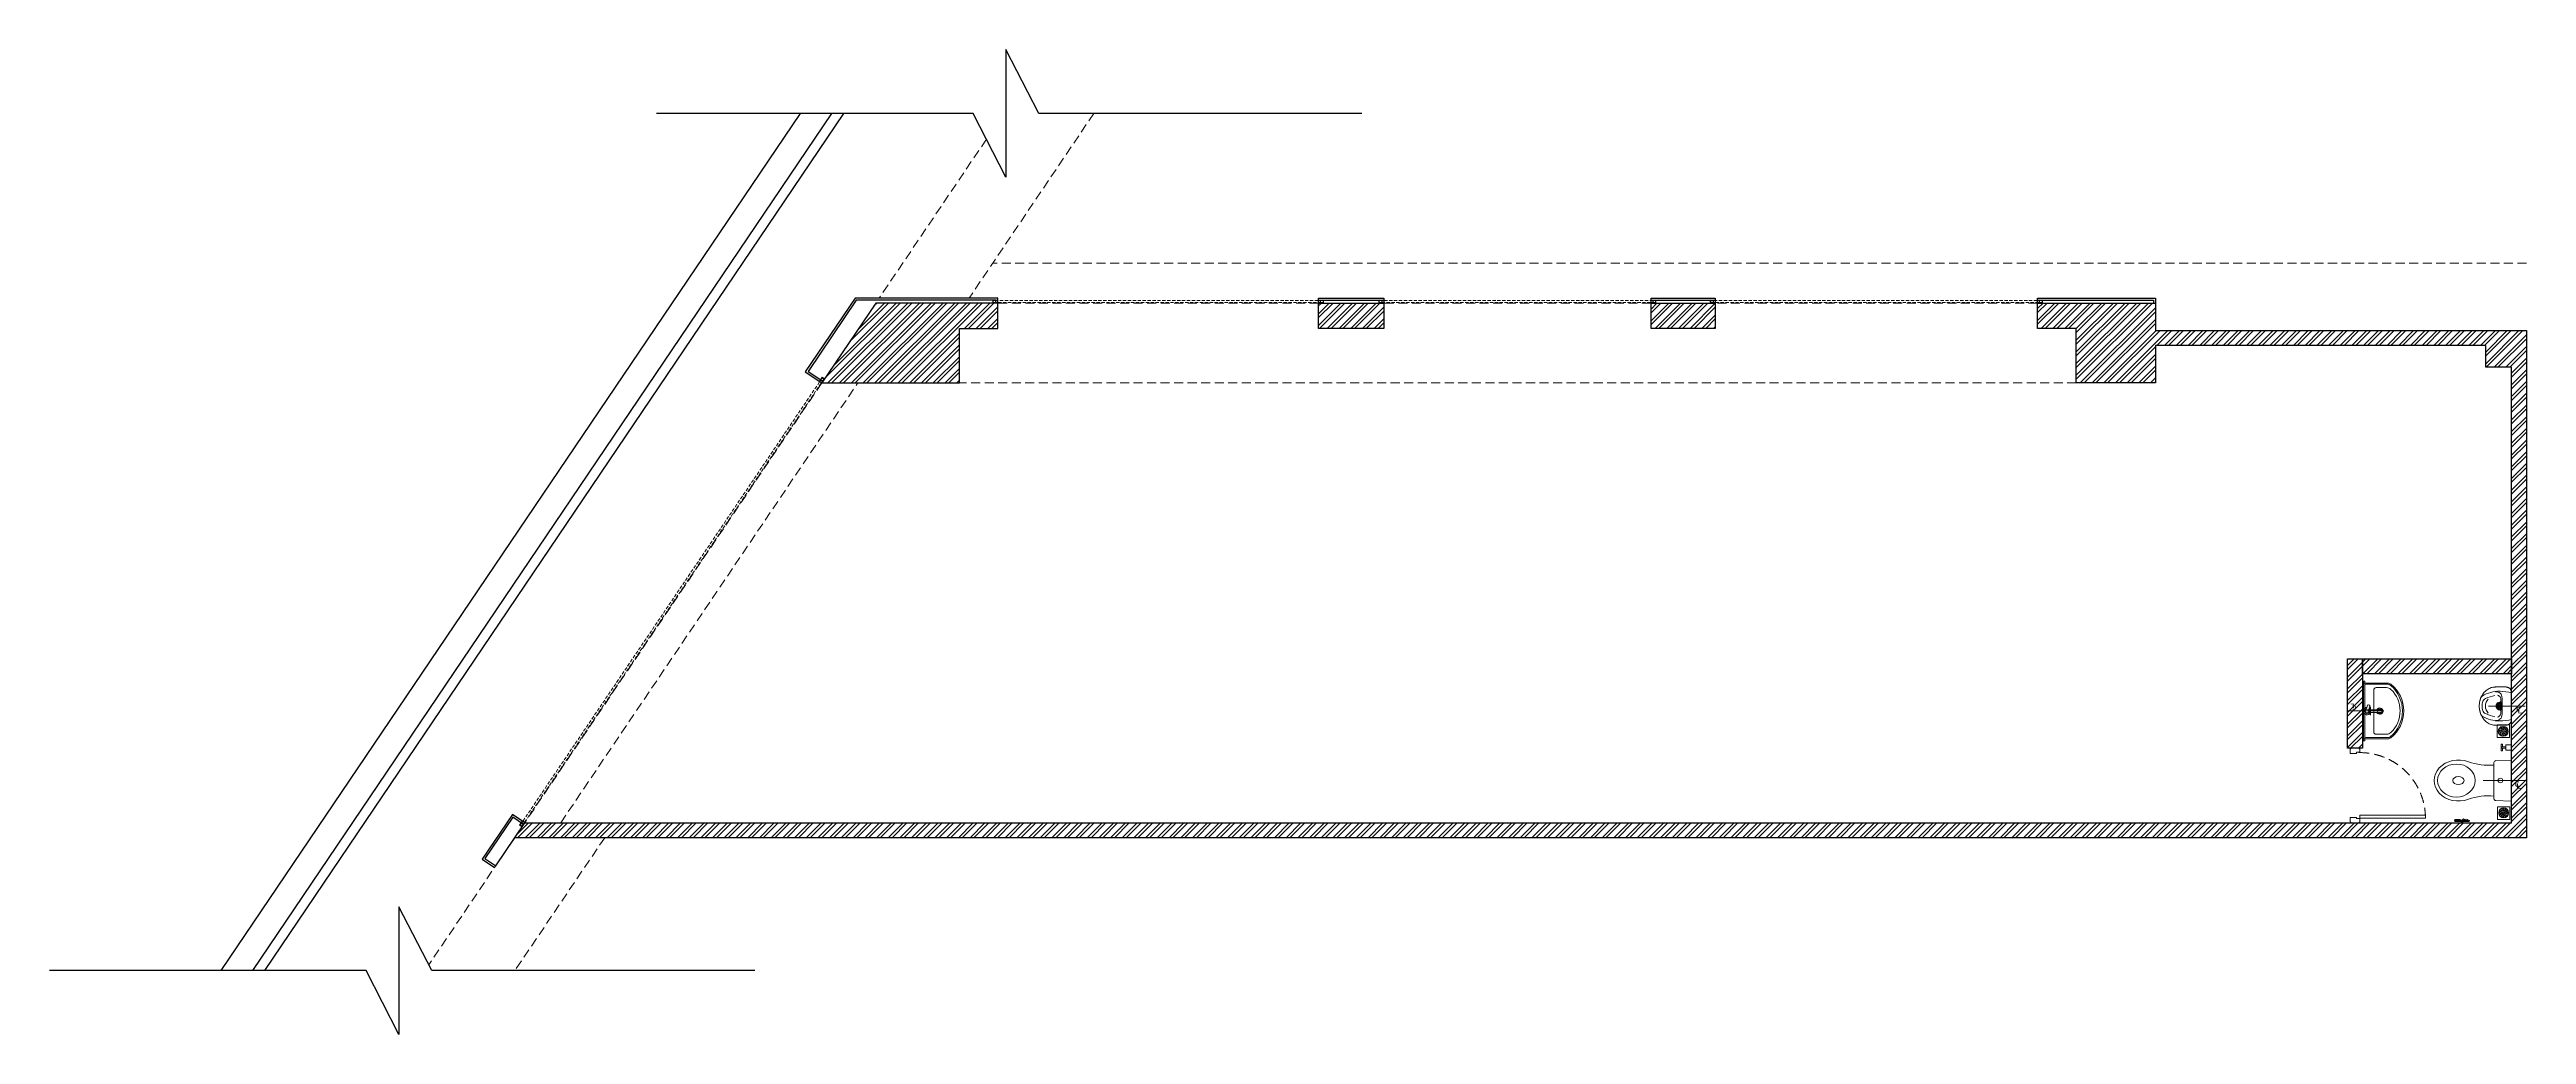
# Model space of a CAD drawing. Header units: feet. Extents: x -24915 to 0, y -1980 to 7930.
import ezdxf

# ---------------------------------------------------------------- set-up
doc = ezdxf.new("R2010")
doc.units = ezdxf.units.FT
doc.header["$LTSCALE"] = 33
doc.header["$MEASUREMENT"] = 0
for name, pattern in [('a_p6_plan_L18$0$HIDDEN', [0.375, 0.25, -0.125]), ('CENTER', [2, 1.25, -0.25, 0.25, -0.25]), ('DOT2', [0.125, 0, -0.125]), ('HIDDEN', [9.525, 6.35, -3.175]), ('HIDDEN2', [4.7625, 3.175, -1.5875]), ('HIDDENX2', [0.75, 0.5, -0.25])]:
    doc.linetypes.add(name, pattern=pattern)
for name, color, linetype, lineweight in [('A-shutter', 8, 'Continuous', 18), ('A-WALL HATCH', 251, 'Continuous', 0), ('beam', 90, 'Continuous', 9), ('centerline-toilets', 2, 'CENTER', 13), ('Door', 2, 'Continuous', 13), ('ele', 252, 'Continuous', 13), ('Fhitting', 152, 'Continuous', 30), ('LENS-DOOR', 34, 'Continuous', 20), ('Mirror', 150, 'Continuous', 20), ('Panelling', 65, 'Continuous', 18), ('PARTITION', 22, 'Continuous', 30), ('rolling shutter', 1, 'Continuous', 5), ('Toilet', 5, 'Continuous', 9)]:
    doc.layers.add(name, color=color, linetype=linetype, lineweight=lineweight)
doc.layers.add('A-WALL', color=1, linetype='Continuous')
doc.layers.add('EL4', color=73, linetype='Continuous')
doc.styles.get("Standard").update_dxf_attribs({"font": 'GILC____.TTF'})

# ---------------------------------------------------------------- blocks, each defined once
blk = doc.blocks.new('*U8')
at = {"layer": 'A-shutter', "color": 5, "ltscale": 10}
for points in [[(41037952, -1561539), (41037952, -1561544), (41037907, -1561544), (41037907, -1561564), (41037952, -1561564), (41037952, -1561569), (41037902, -1561569), (41037902, -1561539)], [(41043291, -1561539), (41043291, -1561544), (41043336, -1561544), (41043336, -1561564), (41043291, -1561564), (41043291, -1561569), (41043341, -1561569), (41043341, -1561539)]]:
    blk.add_lwpolyline(points, close=True, dxfattribs=at)
at = {"layer": 'A-shutter', "color": 5, "linetype": 'HIDDENX2', "ltscale": 2}
blk.add_lwpolyline([(41037907, -1561544), (41037907, -1561564), (41043336, -1561564), (41043336, -1561544)], close=True, dxfattribs=at)
blk = doc.blocks.new('*U9')
at = {"layer": 'A-shutter', "color": 5, "ltscale": 10}
for points in [[(41040698, -1561539), (41040698, -1561544), (41040653, -1561544), (41040653, -1561564), (41040698, -1561564), (41040698, -1561569), (41040648, -1561569), (41040648, -1561539)], [(41043926, -1561539), (41043926, -1561544), (41043971, -1561544), (41043971, -1561564), (41043926, -1561564), (41043926, -1561569), (41043976, -1561569), (41043976, -1561539)]]:
    blk.add_lwpolyline(points, close=True, dxfattribs=at)
at = {"layer": 'A-shutter', "color": 5, "linetype": 'HIDDENX2', "ltscale": 2}
blk.add_lwpolyline([(41040653, -1561544), (41040653, -1561564), (41043971, -1561564), (41043971, -1561544)], close=True, dxfattribs=at)
blk = doc.blocks.new('*U10')
at = {"layer": 'A-shutter', "color": 5, "ltscale": 10}
for points in [[(41040698, -1561539), (41040698, -1561544), (41040653, -1561544), (41040653, -1561564), (41040698, -1561564), (41040698, -1561569), (41040648, -1561569), (41040648, -1561539)], [(41043387, -1561539), (41043387, -1561544), (41043432, -1561544), (41043432, -1561564), (41043387, -1561564), (41043387, -1561569), (41043437, -1561569), (41043437, -1561539)]]:
    blk.add_lwpolyline(points, close=True, dxfattribs=at)
at = {"layer": 'A-shutter', "color": 5, "linetype": 'HIDDENX2', "ltscale": 2}
blk.add_lwpolyline([(41040653, -1561544), (41040653, -1561564), (41043432, -1561564), (41043432, -1561544)], close=True, dxfattribs=at)
blk = doc.blocks.new('*U11')
at = {"layer": 'A-shutter', "color": 5, "ltscale": 10}
for points in [[(41040144, -1561539), (41040144, -1561544), (41040099, -1561544), (41040099, -1561564), (41040144, -1561564), (41040144, -1561569), (41040094, -1561569), (41040094, -1561539)], [(41043387, -1561539), (41043387, -1561544), (41043432, -1561544), (41043432, -1561564), (41043387, -1561564), (41043387, -1561569), (41043437, -1561569), (41043437, -1561539)]]:
    blk.add_lwpolyline(points, close=True, dxfattribs=at)
at = {"layer": 'A-shutter', "color": 5, "linetype": 'HIDDENX2', "ltscale": 2}
blk.add_lwpolyline([(41040099, -1561544), (41040099, -1561564), (41043432, -1561564), (41043432, -1561544)], close=True, dxfattribs=at)
blk = doc.blocks.new('DLF-RSP-AR-CD-DWG-4DT-3113$0$X-TYPICAL TOILET UPPER FLOORS - 02$0$urinals')
at = {"layer": 'Toilet'}
for p, q in [((0, -16), (0, 8)), ((-46, -115), (46, -115)), ((0, -105), (0, -161))]:
    blk.add_line(p, q, dxfattribs=at)
blk.add_lwpolyline([(135, 0), (-135, 0, 0.036949), (-150, -116, 0.138094), (-100, -297, 0.221721), (-52, -318, 0.062656), (0, -325, 0.062656), (52, -318, 0.221721), (100, -297, 0.138094), (150, -116, 0.036949)], format="xyb", close=True, dxfattribs=at)
for centre, radius, start, end in [((-91, -153), 53.8, 148.4868, 188.6401), ((-94, -145), 47.1, 93.3708, 154.4824), ((-71, -150), 40.2, 106.7016, 169.725), ((414, -38), 538, 193.994, 204.5632), ((3, -1238), 1145, 90.1625, 95.0265), ((-51, -225), 119, 89.5454, 105.8857), ((-2, -165), 97.6, 225, 270.9552), ((0, -996), 891, 89.9918, 93.182), ((0, -115), 40, 167.428, 12.572), ((0, -115), 33, 164.1814, 15.8186), ((0, -115), 32, 163.6049, 16.3951), ((0, -115), 22.6, 155.6653, 24.3347), ((0, -115), 14.7, 139.9109, 40.0891), ((-3, -1238), 1145, 84.9735, 89.8375), ((0, -996), 891, 86.818, 90.0082), ((2, -165), 97.6, 269.0448, 315), ((51, -225), 119, 74.1143, 90.4546), ((-414, -38), 538, 335.4368, 346.006), ((71, -150), 40.2, 10.275, 73.2984), ((94, -145), 47.1, 25.5176, 86.6292), ((91, -153), 53.8, 351.3599, 31.5132), ((-30, -241), 50, 204.5632, 250.4606), ((-2, -161), 135, 250.4606, 270.6492), ((2, -161), 135, 269.3508, 289.5394), ((30, -241), 50, 289.5394, 335.4368)]:
    blk.add_arc(centre, radius, start, end, dxfattribs=at)
blk.add_open_spline([(135, 0), (105, 0), (76, 0), (-13, 0), (-73, 0), (-133, 0), (-133, 0), (-134, 0), (-134, 0), (-135, 0), (-135, 0), (-135, 0), (-135, 0), (-135, 0), (-135, 0), (-135, 0), (-135, 0), (-135, 0), (-135, 0), (-135, 0), (-135, 0), (-135, 0), (-135, 0), (-136, 0), (-136, 0), (-136, 0), (-137, 0), (-138, 0), (-138, 0), (-141, 0), (-142, 0), (-146, -1), (-149, -2), (-155, -3), (-158, -5), (-163, -7), (-166, -9), (-171, -13), (-173, -15), (-178, -19), (-180, -22), (-184, -27), (-185, -29), (-188, -35), (-189, -38), (-191, -43), (-191, -46), (-192, -50), (-192, -51), (-192, -52), (-192, -54), (-193, -56), (-193, -56), (-193, -57), (-193, -57), (-193, -57), (-193, -57), (-193, -57), (-193, -57), (-193, -57), (-193, -57), (-193, -58), (-193, -58), (-193, -58), (-193, -58), (-193, -58), (-193, -58), (-193, -58), (-193, -59), (-193, -59), (-193, -60), (-193, -61), (-193, -62), (-193, -65), (-193, -66), (-193, -72), (-193, -75), (-193, -86), (-193, -93), (-193, -114), (-193, -128), (-193, -146), (-193, -145), (-193, -149), (-193, -150), (-193, -154), (-193, -156), (-193, -159), (-193, -159), (-193, -159), (-193, -159), (-193, -160), (-193, -160), (-193, -160), (-193, -160), (-193, -160), (-193, -160), (-193, -160), (-193, -160), (-193, -160), (-193, -160), (-193, -160), (-193, -161), (-193, -161), (-193, -161), (-193, -162), (-193, -162), (-192, -164), (-192, -165), (-192, -168), (-192, -170), (-192, -176), (-191, -180), (-189, -191), (-188, -198), (-183, -212), (-180, -219), (-173, -233), (-169, -240), (-159, -253), (-154, -259), (-142, -271), (-136, -277), (-123, -287), (-115, -292), (-101, -301), (-93, -305), (-77, -311), (-69, -314), (-53, -319), (-44, -321), (-28, -323), (-20, -324), (-9, -325), (-7, -325), (-3, -325), (-1, -325), (2, -325), (4, -325), (8, -325), (11, -325), (21, -324), (27, -323), (42, -321), (50, -319), (67, -315), (75, -312), (92, -305), (100, -301), (115, -292), (123, -288), (136, -277), (143, -271), (155, -259), (160, -252), (170, -238), (174, -231), (181, -217), (184, -210), (188, -195), (190, -188), (191, -179), (191, -178), (192, -174), (192, -171), (192, -168), (192, -167), (192, -164), (192, -162), (192, -160), (192, -160), (192, -160), (192, -160), (192, -160), (192, -159), (192, -159), (192, -159), (192, -158), (192, -157), (192, -156), (192, -155), (192, -152), (192, -150), (192, -143), (192, -144), (192, -132), (192, -124), (192, -99), (192, -82), (192, -65), (192, -64), (192, -62), (192, -60), (192, -58), (192, -58), (192, -57), (192, -57), (192, -57), (192, -57), (192, -57), (192, -57), (192, -57), (192, -57), (192, -57), (192, -57), (192, -56), (192, -56), (192, -55), (192, -55), (192, -53), (192, -52), (192, -48), (191, -46), (190, -40), (189, -37), (186, -31), (184, -28), (180, -22), (178, -19), (173, -14), (170, -12), (164, -8), (161, -6), (155, -3), (151, -2), (145, -1), (142, 0), (137, 0), (136, 0), (135, 0)], degree=3, knots=[0, 0, 0, 0, 0.329607, 0.329607, 0.988822, 0.988822, 0.996691, 0.996691, 0.998638, 0.998638, 0.99992, 0.99992, 1.000227, 1.000227, 1.000534, 1.000534, 1.001148, 1.001148, 1.002375, 1.002375, 1.00483, 1.00483, 1.009739, 1.009739, 1.019558, 1.019558, 1.039196, 1.039196, 1.078472, 1.078472, 1.157024, 1.157024, 1.314128, 1.314128, 1.471232, 1.471232, 1.628335, 1.628335, 1.785439, 1.785439, 1.942543, 1.942543, 2.099647, 2.099647, 2.256751, 2.256751, 2.413855, 2.413855, 2.450944, 2.450944, 2.525122, 2.525122, 2.556641, 2.556641, 2.563699, 2.563699, 2.567479, 2.567479, 2.57001, 2.57001, 2.570783, 2.570783, 2.572328, 2.572328, 2.573873, 2.573873, 2.576964, 2.576964, 2.583145, 2.583145, 2.595507, 2.595507, 2.620232, 2.620232, 2.669681, 2.669681, 2.76858, 2.76858, 2.966376, 2.966376, 3.36197, 3.36197, 3.45996, 3.45996, 3.491387, 3.491387, 3.554241, 3.554241, 3.562213, 3.562213, 3.566829, 3.566829, 3.570018, 3.570018, 3.570684, 3.570684, 3.571294, 3.571294, 3.571904, 3.571904, 3.573124, 3.573124, 3.575564, 3.575564, 3.580444, 3.580444, 3.590203, 3.590203, 3.609723, 3.609723, 3.648762, 3.648762, 3.72684, 3.72684, 3.861362, 3.861362, 3.995884, 3.995884, 4.130406, 4.130406, 4.264928, 4.264928, 4.39945, 4.39945, 4.533972, 4.533972, 4.668494, 4.668494, 4.803016, 4.803016, 4.937539, 4.937539, 5.072061, 5.072061, 5.118026, 5.118026, 5.144558, 5.144558, 5.17109, 5.17109, 5.224154, 5.224154, 5.330281, 5.330281, 5.468863, 5.468863, 5.607445, 5.607445, 5.746027, 5.746027, 5.884609, 5.884609, 6.023191, 6.023191, 6.161773, 6.161773, 6.300355, 6.300355, 6.438937, 6.438937, 6.577519, 6.577519, 6.602876, 6.602876, 6.653589, 6.653589, 6.673028, 6.673028, 6.711906, 6.711906, 6.713712, 6.713712, 6.715518, 6.715518, 6.719129, 6.719129, 6.726351, 6.726351, 6.740796, 6.740796, 6.769686, 6.769686, 6.827466, 6.827466, 6.943027, 6.943027, 7.174147, 7.174147, 7.636387, 7.636387, 7.659394, 7.659394, 7.705407, 7.705407, 7.71212, 7.71212, 7.713128, 7.713128, 7.714137, 7.714137, 7.716153, 7.716153, 7.720185, 7.720185, 7.728249, 7.728249, 7.744378, 7.744378, 7.776636, 7.776636, 7.841152, 7.841152, 7.970184, 7.970184, 8.14844, 8.14844, 8.326696, 8.326696, 8.504953, 8.504953, 8.683209, 8.683209, 8.861465, 8.861465, 9.039722, 9.039722, 9.217978, 9.217978, 9.283185, 9.283185, 9.283185, 9.283185], dxfattribs=at)
blk = doc.blocks.new('jALI')
at = {"layer": 'Toilet', "ltscale": 5}
h = blk.add_hatch(dxfattribs=at)
h.set_pattern_fill('HEX', color=256, scale=50, angle=135, double=1)
h.set_pattern_definition([(135, (-344825.863, 460708.187), (-7.65465545, -7.65465545), [6.25, -12.5]), (255, (-344825.863, 460708.187), (10.4564538, -2.80179835), [6.25, -12.5]), (195, (-344830.282, 460712.606), (2.80179835, -10.4564538), [6.25, -12.5])])
edge = h.paths.add_edge_path()
edge.add_arc((-393188, 163648), 50, -90, 270)
blk.add_lwpolyline([(-393250, 163582), (-393126, 163582), (-393126, 163709), (-393250, 163709)], close=True, dxfattribs=at)
blk.add_circle((-393188, 163648), 50, dxfattribs=at)
blk = doc.blocks.new('Urinal')
at = {"layer": 'centerline-toilets', "linetype": 'HIDDEN', "ltscale": 10}
blk.add_line((0, 231), (0, -137), dxfattribs=at)
at = {"layer": 'Fhitting', "lineweight": 0, "ltscale": 0.5, "rotation": 180}
blk.add_blockref('DLF-RSP-AR-CD-DWG-4DT-3113$0$X-TYPICAL TOILET UPPER FLOORS - 02$0$urinals', (0, 0), dxfattribs=at)
at = {"layer": 'Fhitting', "lineweight": 0, "ltscale": 0.5, "xscale": -1, "rotation": 90}
blk.add_blockref('jALI', (163394, -393104), dxfattribs=at)
at = {"layer": 'centerline-toilets', "linetype": 'DOT2', "insert": (-31, -69), "char_height": 75, "width": 495.83, "attachment_point": 5, "rotation": 270}
blk.add_mtext('{\\fISOCPEUR|b0|i0|c0|p34;℄}', dxfattribs=at)
blk = doc.blocks.new('WC')
at = {"layer": 'centerline-toilets', "linetype": 'HIDDEN', "ltscale": 10}
blk.add_line((0, 286), (0, -135), dxfattribs=at)
at = {"layer": 'Toilet'}
for p, q in [((-419, 507), (-425, 507)), ((-425, 507), (-425, 489)), ((-419, 507), (-419, 489)), ((-419, 504), (-413, 504)), ((-413, 567), (-413, 429)), ((-401, 567), (-401, 429)), ((-419, 489), (-425, 489)), ((-419, 492), (-413, 492)), ((-206, 6), (-202, 157)), ((-200, 0), (200, 0)), ((181, 177), (-183, 177)), ((206, 6), (200, 157))]:
    blk.add_line(p, q, dxfattribs=at)
at = {"layer": 'Toilet', "ltscale": 100}
for p, q in [((366, 103), (300, 103)), ((300, 92), (300, 103)), ((326, 92), (300, 92)), ((307, 0), (307, 57)), ((359, 57), (307, 57)), ((326, 103), (326, 57)), ((340, 103), (340, 57)), ((366, 92), (340, 92)), ((359, 57), (359, 0)), ((366, 92), (366, 103)), ((359, 0), (307, 0))]:
    blk.add_line(p, q, dxfattribs=at)
at = {"layer": 'Toilet'}
blk.add_circle((0, 112), 22.9, dxfattribs=at)
for centre, radius, start, end in [((-407, 567), 6, 0, 180), ((-407, 429), 6, 180, 0), ((-776, 231), 622, 354.997, 19.0619), ((776, 226), 623, 160.5196, 184.5617), ((-200, 6), 5.72, 177.9546, 270), ((-182, 158), 19.3, 90.3509, 180.8981), ((180, 158), 19.3, 359.1019, 89.6491), ((200, 6), 5.72, 270, 2.0454)]:
    blk.add_arc(centre, radius, start, end, dxfattribs=at)
at = {"layer": 'Toilet', "extrusion": (0, 0, -1)}
for centre, major_axis, ratio, start_param, end_param in [((0, 534), (0, -245), 0.842028, 7.436326, 11.41323), ((0, 535), (0, -57.2), 0.7, 1.570796326794896, 7.853981633974482)]:
    blk.add_ellipse(centre, major_axis=major_axis, ratio=ratio, start_param=start_param, end_param=end_param, dxfattribs=at)
blk.add_ellipse((0, 555), major_axis=(0, -189), ratio=0.878788, dxfattribs=at)
at = {"layer": 'Toilet'}
blk.add_open_spline([(-401, 441), (-397, 441), (-384, 439), (-389, 459), (-396, 480), (-386, 478), (-386, 491), (-403, 487), (-385, 532), (-396, 547), (-391, 570), (-397, 569), (-401, 568)], degree=3, knots=[0, 0, 0, 0, 9.744972, 33.823887, 47.583551, 49.497915, 60.560502, 63.822284, 93.508019, 135.756925, 141.904352, 150.301906, 150.301906, 150.301906, 150.301906], dxfattribs=at)
at = {"layer": 'Fhitting', "lineweight": 0, "ltscale": 0.5, "rotation": 270}
blk.add_blockref('jALI', (-163973, -393109), dxfattribs=at)
at = {"layer": 'centerline-toilets', "linetype": 'DOT2', "insert": (-36, -57), "char_height": 85.83, "width": 567.4, "attachment_point": 5, "rotation": 270}
blk.add_mtext('{\\fISOCPEUR|b0|i0|c0|p34;℄}', dxfattribs=at)
blk = doc.blocks.new('Wash Basin')
at = {"layer": 'PARTITION', "lineweight": 9}
h = blk.add_hatch(dxfattribs=at)
h.set_pattern_fill('ANSI38', color=256, scale=70, angle=990, style=0, double=1)
h.set_pattern_definition([(315, (-64.7135, -33.325), (6.18718, 6.18718), []), (45, (-64.7135, -33.325), (6.18718, 18.56155), [21.875, -13.125])])
h.paths.add_polyline_path([(300, -22), (-300, -22), (-300, -34), (300, -34)])
at = {"layer": 'centerline-toilets', "linetype": 'HIDDEN', "ltscale": 10}
blk.add_line((0, -238), (0, 130), dxfattribs=at)
at = {"layer": 'Mirror', "ltscale": 0.5}
blk.add_lwpolyline([(-300, -34), (-300, -46), (300, -46), (300, -34)], close=True, dxfattribs=at)
at = {"layer": 'Panelling', "lineweight": 9}
blk.add_lwpolyline([(-300, -22), (-300, -34), (300, -34), (300, -22)], close=True, dxfattribs=at)
at = {"layer": 'Toilet', "ltscale": 100}
for p, q in [((-280, -32), (-280, -278)), ((-270, -22), (270, -22)), ((-268, -55), (-268, -278)), ((-258, -45), (258, -45)), ((-15, -89), (-15, -208)), ((11, -208), (11, -89)), ((268, -55), (268, -278)), ((280, -32), (280, -278))]:
    blk.add_line(p, q, dxfattribs=at)
blk.add_lwpolyline([(-235, -264, 0.191896), (-217, -309, 0.420236), (217, -309, 0.191896), (235, -264), (235, -161, 0.414214), (210, -136), (-210, -136, 0.414214), (-235, -161)], format="xyb", close=True, dxfattribs=at)
blk.add_lwpolyline([(41, -103), (-41, -103)], dxfattribs=at)
blk.add_lwpolyline([(23, -62), (58, -74, -0.414214), (61, -81), (58, -93, -0.414214), (50, -96), (16, -85)], format="xyb", dxfattribs=at)
for centre, radius in [((-2, -197), 22.5), ((-2, -67), 17.5)]:
    blk.add_circle(centre, radius, dxfattribs=at)
for centre, radius, start, end in [((-270, -32), 10, 90, 180), ((-258, -55), 10, 90, 180), ((-2, -197), 32.1, 113.0898, 66.246), ((-2, -197), 20.5, 128.0403, 237.2899), ((-2, -197), 20.5, 304.4733, 50.7332), ((258, -55), 10, 0, 90), ((270, -32), 10, 0, 90), ((-230, -278), 50, 180, 218.4461), ((0, -89), 348, 219.2826, 320.7174), ((-230, -278), 38, 180, 218.4461), ((0, -89), 336, 219.313, 320.687), ((230, -278), 38, 321.5539, 0), ((230, -278), 50, 321.5539, 0)]:
    blk.add_arc(centre, radius, start, end, dxfattribs=at)
for centre, major_axis, start_param, end_param in [((-2, -67), (0, 38.3), 4.720493, 9.081982), ((-2, -67), (-0.2, -25.6), 1.769108, 7.074098), ((-2, -208), (-9.04, 9.04), 0.785398, 3.926991), ((-2, -67), (0, 38.3), 3.484555, 4.083576)]:
    blk.add_ellipse(centre, major_axis=major_axis, ratio=1, start_param=start_param, end_param=end_param, dxfattribs=at)
at = {"layer": 'centerline-toilets', "linetype": 'DOT2', "insert": (33, 62), "char_height": 75, "width": 495.83, "attachment_point": 5, "rotation": 90}
blk.add_mtext('{\\fISOCPEUR|b0|i0|c0|p34;℄}', dxfattribs=at)
blk = doc.blocks.new('*U12')
at = {"layer": 'LENS-DOOR'}
for p, q in [((547492, 1778574), (547492, 1779235)), ((547523, 1779235), (547492, 1779235)), ((547523, 1779235), (547523, 1778574)), ((547447, 1778569), (547452, 1778569)), ((547447, 1778484), (547447, 1778569)), ((547447, 1778484), (547452, 1778484)), ((547452, 1778574), (547489, 1778574)), ((547452, 1778569), (547452, 1778574)), ((547452, 1778479), (547452, 1778484)), ((547452, 1778479), (547499, 1778479)), ((547489, 1778540), (547489, 1778574)), ((547489, 1778540), (547499, 1778540)), ((547523, 1778574), (547492, 1778574)), ((547499, 1778479), (547499, 1778540)), ((548145, 1778479), (548145, 1778540)), ((548156, 1778540), (548145, 1778540)), ((548192, 1778479), (548145, 1778479)), ((548192, 1778574), (548156, 1778574)), ((548156, 1778540), (548156, 1778574)), ((548192, 1778569), (548192, 1778574)), ((548197, 1778569), (548192, 1778569)), ((548192, 1778479), (548192, 1778484)), ((548197, 1778484), (548192, 1778484)), ((548197, 1778484), (548197, 1778569))]:
    blk.add_line(p, q, dxfattribs=at)
at = {"layer": 'LENS-DOOR', "color": 7, "linetype": 'HIDDEN2', "extrusion": (0, 0, -1)}
blk.add_ellipse((547492, 1778574), major_axis=(661, 0), ratio=1, start_param=-1.570791, end_param=0.051209, dxfattribs=at)

msp = doc.modelspace()

# ---------------------------------------------------------------- hatches: boundary and pattern name
at = {"layer": 'A-WALL HATCH'}
h = msp.add_hatch(dxfattribs=at)
h.set_pattern_fill('ANSI32', color=256, scale=222)
h.set_pattern_definition([(45, (-3491259.28, 5460705.52), (-58.8666395, 58.8666395), []), (45, (-3491220.04, 5460705.52), (-58.8666395, 58.8666395), [])])
h.paths.add_polyline_path([(-150, 4734), (-150, 4414), (0, 4414), (0, 5102), (-3731, 5102), (-3731, 5379), (-4917, 5379), (-4917, 5124), (-4528, 5124), (-4528, 4575), (-3731, 4575), (-3731, 4952), (-409, 4952), (-409, 4734)])
h.paths.add_polyline_path([(0, 797), (0, 4414), (-150, 4414), (-150, 797)])
h.paths.add_polyline_path([(0, 0), (0, 797), (-150, 797), (-150, 150), (-5503, 150), (-5503, 0)])
h.paths.add_polyline_path([(-5503, 0), (-5503, 150), (-10985, 150), (-10985, 0)])
h.paths.add_polyline_path([(-10985, 0), (-10985, 150), (-20135, 150), (-20163, 109), (-20236, 0)])
h.paths.add_polyline_path([(-15761, 4575), (-15761, 5124), (-15378, 5124), (-15378, 5379), (-16604, 5379), (-17147, 4575)])
h.paths.add_polyline_path([(-11495, 5124), (-11495, 5379), (-12150, 5379), (-12150, 5124)])
h.paths.add_polyline_path([(-8160, 5124), (-8160, 5379), (-8210, 5379), (-8806, 5379), (-8806, 5124)])
h = msp.add_hatch(dxfattribs=at)
h.set_pattern_fill('ANSI32', color=256, scale=222)
h.paths.add_polyline_path([(-1650, 1800), (-150, 1800), (-150, 1650), (-1650, 1650)])
h.paths.add_polyline_path([(-1650, 900), (-1800, 900), (-1800, 1800), (-1650, 1800)])

# ---------------------------------------------------------------- linework, layer by layer
at = {"layer": 'A-WALL'}
for p, q in [((-17366, 7288), (-23191, -1338)), ((-17050, 7288), (-22875, -1338)), ((-16929, 7288), (-22754, -1338))]:
    msp.add_line(p, q, dxfattribs=at)
for points in [[(-11716, 7288), (-14965, 7288), (-15295, 7930), (-15295, 6646), (-15625, 7288), (-18809, 7288)], [(-20135, 150), (-150, 150), (-150, 4734), (-409, 4734), (-409, 4952), (-3731, 4952), (-3731, 4575), (-4528, 4575), (-4528, 5124), (-4917, 5124), (-4917, 5379), (-3731, 5379), (-3731, 5102), (0, 5102), (0, 0), (-20236, 0)], [(-17822, -1338), (-21071, -1338), (-21401, -696), (-21401, -1980), (-21731, -1338), (-24915, -1338)]]:
    msp.add_lwpolyline(points, dxfattribs=at)
for points in [[(-15378, 5379), (-16604, 5379), (-17147, 4575), (-15761, 4575), (-15761, 5124), (-15378, 5124)], [(-11495, 5124), (-12150, 5124), (-12150, 5379), (-11495, 5379)], [(-8160, 5124), (-8806, 5124), (-8806, 5379), (-8160, 5379)], [(-1650, 900), (-1800, 900), (-1800, 1800), (-1650, 1800)], [(-1650, 1800), (-150, 1800), (-150, 1650), (-1650, 1650)]]:
    msp.add_lwpolyline(points, close=True, dxfattribs=at)
at = {"layer": 'beam', "linetype": 'a_p6_plan_L18$0$HIDDEN', "lineweight": 5, "ltscale": 11}
for p, q in [((-14410, 7288), (-15665, 5429)), ((-15491, 7028), (-16570, 5429)), ((0, 5779), (-15429, 5779)), ((-12150, 5379), (-15378, 5379)), ((-8806, 5379), (-11495, 5379)), ((-4917, 5379), (-8160, 5379)), ((-4528, 4575), (-15761, 4575)), ((-19331, 0), (-20235, -1338)), ((-20236, 0), (-21101, -1280))]:
    msp.add_line(p, q, dxfattribs=at)
msp.add_lwpolyline([(-19773, 150), (-16785, 4575), (-17147, 4575), (-20135, 150)], close=True, dxfattribs=at)
at = {"layer": 'EL4'}
for points in [[(-15378, 5379), (-15378, 5429), (-16812, 5429), (-17313, 4687), (-17147, 4575)], [(-15398, 5379), (-15398, 5409), (-16801, 5409), (-17285, 4692), (-17136, 4592)], [(-12150, 5379), (-12150, 5429), (-11495, 5429), (-11495, 5379)], [(-12130, 5379), (-12130, 5409), (-11515, 5409), (-11515, 5379)], [(-8806, 5379), (-8806, 5429), (-8160, 5429), (-8160, 5379)], [(-8786, 5379), (-8786, 5409), (-8180, 5409), (-8180, 5379)], [(-4917, 5379), (-4917, 5429), (-3731, 5429), (-3731, 5379)], [(-4897, 5379), (-4897, 5409), (-3751, 5409), (-3751, 5379)], [(-20135, 150), (-20259, 234), (-20563, -215), (-20438, -299)], [(-20146, 133), (-20254, 206), (-20535, -210), (-20427, -283), (-20135, 150)]]:
    msp.add_lwpolyline(points, dxfattribs=at)

# ---------------------------------------------------------------- block references
at = {"layer": 'Door', "xscale": -1, "rotation": 270}
msp.add_blockref('*U12', (-1780251, -547297), dxfattribs=at)
at = {"layer": 'ele', "color": 0, "lineweight": -2, "rotation": 90}
for name, p in [('Wash Basin', (-1672, 1275)), ('Urinal', (-150, 1324)), ('WC', (-150, 575))]:
    msp.add_blockref(name, p, dxfattribs=at)
at = {"layer": 'rolling shutter', "color": 2}
for name, p, rotation in [('*U9', (41028548, -1556160), 180.0000000000148), ('*U11', (41035227, -1556160), 180), ('*U8', (24242540, 33140952), 235.970643979952)]:
    msp.add_blockref(name, p, dxfattribs=dict(at, rotation=rotation))
at = {"layer": 'rolling shutter', "color": 2, "xscale": -1, "rotation": 180}
msp.add_blockref('*U10', (-41052193, -1556160), dxfattribs=at)

doc.saveas('drawing.dxf')
